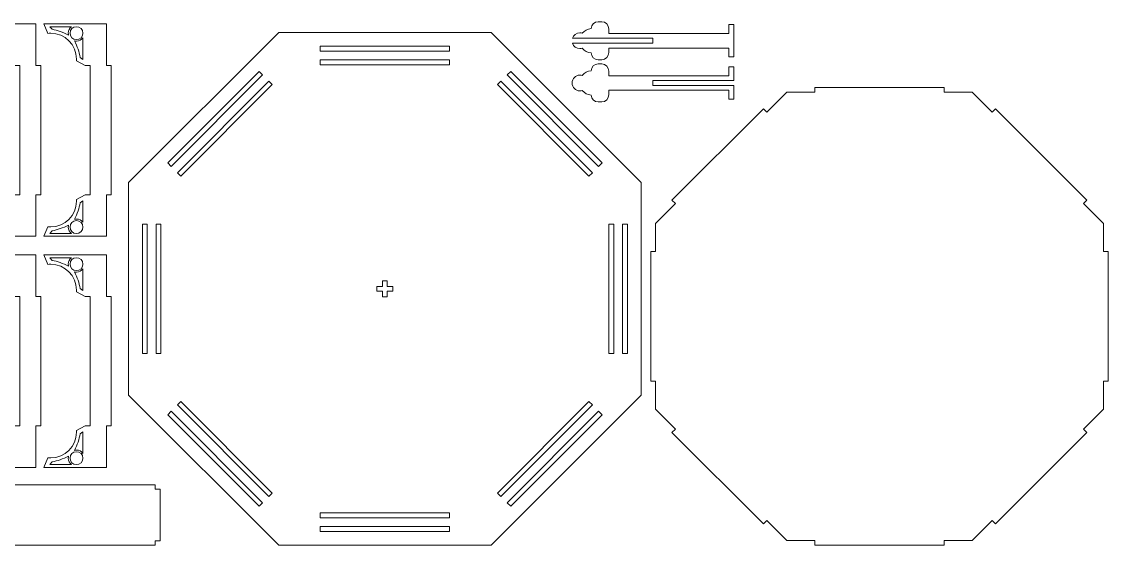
# Model space of a CAD drawing. Header units: millimetres. Extents: x 163 to 1207, y -313 to 489.
# Drawn here: x 536 to 1207, y -313 to 10 of the extents above; entities that cross this region are included whole.
import ezdxf

# ---------------------------------------------------------------- set-up
doc = ezdxf.new("R2010")
doc.units = ezdxf.units.MM
doc.header["$MEASUREMENT"] = 0
doc.layers.add('layer 1', color=7, linetype='Continuous')

msp = doc.modelspace()

# ---------------------------------------------------------------- linework, layer by layer
at = {"layer": 'layer 1', "lineweight": 15}
for points, knots in [([(544.8467, -122.6203), (544.8467, -122.6203), (544.8467, -96.9957), (544.8467, -96.9957), (544.8467, -96.9957), (544.8467, -96.9957), (547.8399, -96.9957), (547.8399, -96.9957), (547.8399, -96.9957), (547.8399, -96.9957), (547.8399, -17.1959), (547.8399, -17.1959), (547.8399, -17.1959), (547.8399, -17.1959), (544.8467, -17.1959), (544.8467, -17.1959), (544.8467, -17.1959), (544.8467, -17.1959), (544.8467, 8.4264), (544.8467, 8.4264), (544.8467, 8.4264), (544.8467, 8.4264), (506.1639, 8.4264), (506.1639, 8.4264), (506.1639, 8.4264), (506.1639, 8.4264), (508.5775, 2.5526), (508.5775, 2.5526), (508.5775, 2.5526), (508.5775, 2.5526), (508.5793, 2.5507), (508.5793, 2.5507), (508.5793, 2.5507), (509.1861, 2.6202), (509.802, 2.6585), (510.4251, 2.6585), (510.4251, 2.6585), (519.2207, 2.6585), (526.3538, -4.4747), (526.3538, -13.2703), (526.3538, -13.2703), (526.3538, -13.6163), (526.3412, -13.9595), (526.321, -14.2982), (526.321, -14.2982), (526.321, -14.2982), (531.8026, -17.1959), (531.8026, -17.1959), (531.8026, -17.1959), (531.8026, -17.1959), (534.8725, -17.1959), (534.8725, -17.1959), (534.8725, -17.1959), (534.8725, -17.1959), (534.8725, -96.9957), (534.8725, -96.9957), (534.8725, -96.9957), (534.8725, -96.9957), (531.8026, -96.9957), (531.8026, -96.9957), (531.8026, -96.9957), (531.8026, -96.9957), (526.3213, -99.8935), (526.3213, -99.8935), (526.3213, -99.8935), (526.3213, -99.8935), (526.3213, -99.8953), (526.3213, -99.8953), (526.3213, -99.8953), (526.3413, -100.2345), (526.3538, -100.577), (526.3538, -100.9233), (526.3538, -100.9233), (526.3538, -109.7174), (519.2207, -116.8506), (510.4251, -116.8506), (510.4251, -116.8506), (509.8021, -116.8506), (509.1859, -116.814), (508.5793, -116.744), (508.5793, -116.744), (508.5793, -116.744), (508.5775, -116.744), (508.5775, -116.744), (508.5775, -116.744), (508.5775, -116.744), (506.1639, -122.6183), (506.1639, -122.6183), (506.1639, -122.6183), (506.1639, -122.6183), (537.8657, -122.6183), (537.8657, -122.6183), (537.8657, -122.6183), (537.8657, -122.6183), (544.8467, -122.6203), (544.8467, -122.6203)], [0, 0, 0, 0, 0.04, 0.04, 0.04, 0.04, 0.08, 0.08, 0.08, 0.08, 0.12, 0.12, 0.12, 0.12, 0.16, 0.16, 0.16, 0.16, 0.2, 0.2, 0.2, 0.2, 0.24, 0.24, 0.24, 0.24, 0.28, 0.28, 0.28, 0.28, 0.32, 0.32, 0.32, 0.32, 0.36, 0.36, 0.36, 0.36, 0.4, 0.4, 0.4, 0.4, 0.44, 0.44, 0.44, 0.44, 0.48, 0.48, 0.48, 0.48, 0.52, 0.52, 0.52, 0.52, 0.56, 0.56, 0.56, 0.56, 0.6, 0.6, 0.6, 0.6, 0.64, 0.64, 0.64, 0.64, 0.68, 0.68, 0.68, 0.68, 0.72, 0.72, 0.72, 0.72, 0.76, 0.76, 0.76, 0.76, 0.8, 0.8, 0.8, 0.8, 0.84, 0.84, 0.84, 0.84, 0.88, 0.88, 0.88, 0.88, 0.92, 0.92, 0.92, 0.92, 1, 1, 1, 1]), ([(588.3319, -122.6203), (588.3319, -122.6203), (588.3319, -96.9957), (588.3319, -96.9957), (588.3319, -96.9957), (588.3319, -96.9957), (591.3228, -96.9957), (591.3228, -96.9957), (591.3228, -96.9957), (591.3228, -96.9957), (591.3228, -17.1959), (591.3228, -17.1959), (591.3228, -17.1959), (591.3228, -17.1959), (588.3319, -17.1959), (588.3319, -17.1959), (588.3319, -17.1959), (588.3319, -17.1959), (588.3319, 8.4264), (588.3319, 8.4264), (588.3319, 8.4264), (588.3319, 8.4264), (549.6472, 8.4264), (549.6472, 8.4264), (549.6472, 8.4264), (549.6472, 8.4264), (552.0626, 2.5526), (552.0626, 2.5526), (552.0626, 2.5526), (552.0626, 2.5526), (552.0626, 2.5507), (552.0626, 2.5507), (552.0626, 2.5507), (552.6691, 2.6202), (553.2846, 2.6585), (553.9096, 2.6585), (553.9096, 2.6585), (562.704, 2.6585), (569.8369, -4.4747), (569.8369, -13.2703), (569.8369, -13.2703), (569.8369, -13.6163), (569.8256, -13.9595), (569.8036, -14.2982), (569.8036, -14.2982), (569.8036, -14.2982), (575.2859, -17.1959), (575.2859, -17.1959), (575.2859, -17.1959), (575.2859, -17.1959), (578.3558, -17.1959), (578.3558, -17.1959), (578.3558, -17.1959), (578.3558, -17.1959), (578.3558, -96.9957), (578.3558, -96.9957), (578.3558, -96.9957), (578.3558, -96.9957), (575.2859, -96.9957), (575.2859, -96.9957), (575.2859, -96.9957), (575.2859, -96.9957), (569.8036, -99.8935), (569.8036, -99.8935), (569.8036, -99.8935), (569.8036, -99.8935), (569.8036, -99.8953), (569.8036, -99.8953), (569.8036, -99.8953), (569.8258, -100.2345), (569.8369, -100.577), (569.8369, -100.9233), (569.8369, -100.9233), (569.8369, -109.7174), (562.7037, -116.8506), (553.9096, -116.8506), (553.9096, -116.8506), (553.2848, -116.8506), (552.6691, -116.814), (552.0624, -116.744), (552.0624, -116.744), (552.0624, -116.744), (549.6472, -122.6183), (549.6472, -122.6183), (549.6472, -122.6183), (549.6472, -122.6183), (581.3487, -122.6183), (581.3487, -122.6183), (581.3487, -122.6183), (581.3487, -122.6183), (588.3319, -122.6203), (588.3319, -122.6203)], [0, 0, 0, 0, 0.04166667, 0.04166667, 0.04166667, 0.04166667, 0.08333333, 0.08333333, 0.08333333, 0.08333333, 0.125, 0.125, 0.125, 0.125, 0.16666667, 0.16666667, 0.16666667, 0.16666667, 0.20833333, 0.20833333, 0.20833333, 0.20833333, 0.25, 0.25, 0.25, 0.25, 0.29166667, 0.29166667, 0.29166667, 0.29166667, 0.33333333, 0.33333333, 0.33333333, 0.33333333, 0.375, 0.375, 0.375, 0.375, 0.41666667, 0.41666667, 0.41666667, 0.41666667, 0.45833333, 0.45833333, 0.45833333, 0.45833333, 0.5, 0.5, 0.5, 0.5, 0.54166667, 0.54166667, 0.54166667, 0.54166667, 0.58333333, 0.58333333, 0.58333333, 0.58333333, 0.625, 0.625, 0.625, 0.625, 0.66666667, 0.66666667, 0.66666667, 0.66666667, 0.70833333, 0.70833333, 0.70833333, 0.70833333, 0.75, 0.75, 0.75, 0.75, 0.79166667, 0.79166667, 0.79166667, 0.79166667, 0.83333333, 0.83333333, 0.83333333, 0.83333333, 0.875, 0.875, 0.875, 0.875, 0.91666667, 0.91666667, 0.91666667, 0.91666667, 1, 1, 1, 1]), ([(566.791, 6.7091), (566.791, 6.7091), (553.4537, 6.7091), (553.4537, 6.7091), (553.4537, 6.7091), (553.4537, 6.7091), (554.7678, 5.0688), (554.7678, 5.0688), (554.7678, 5.0688), (558.0927, 4.4294), (561.4847, 3.2378), (564.9431, 1.4967), (564.9431, 1.4967), (564.8406, 1.8904), (564.7874, 2.3047), (564.7874, 2.7316), (564.7874, 2.7316), (564.7874, 4.3613), (565.5757, 5.8073), (566.791, 6.7091)], [0, 0, 0, 0, 0.16666667, 0.16666667, 0.16666667, 0.16666667, 0.33333333, 0.33333333, 0.33333333, 0.33333333, 0.5, 0.5, 0.5, 0.5, 0.66666667, 0.66666667, 0.66666667, 0.66666667, 1, 1, 1, 1]), ([(569.8277, 6.7091), (567.6324, 6.7091), (565.8506, 4.9275), (565.8506, 2.7316), (565.8506, 2.7316), (565.8506, 0.5362), (567.6321, -1.2433), (569.8276, -1.2433), (569.8276, -1.2433), (572.0235, -1.2433), (573.8029, 0.5362), (573.8029, 2.7316), (573.8029, 2.7316), (573.8029, 4.9276), (572.0234, 6.709), (569.8277, 6.7091)], [0, 0, 0, 0, 0.2, 0.2, 0.2, 0.2, 0.4, 0.4, 0.4, 0.4, 0.6, 0.6, 0.6, 0.6, 1, 1, 1, 1]), ([(975.5215, -6.4688), (975.5215, -6.4688), (975.5215, 7.9958), (975.5215, 7.9958), (975.5215, 7.9958), (975.5215, 7.9958), (972.604, 7.9958), (972.604, 7.9958), (972.604, 7.9958), (972.604, 7.9958), (972.604, 2.5083), (972.604, 2.5083), (972.604, 2.5083), (972.604, 2.5083), (898.4473, 2.5083), (898.4473, 2.5083), (898.4473, 2.5083), (898.4473, 2.5083), (898.4473, 5.2302), (898.4473, 5.2302), (898.4473, 5.2302), (898.4473, 7.7151), (896.464, 9.7494), (894.0391, 9.7494), (894.0391, 9.7494), (894.0391, 9.7494), (891.8365, 9.7495), (891.8365, 9.7495), (891.8365, 9.7495), (889.4961, 9.7495), (887.5675, 7.8543), (887.4357, 5.4882), (887.4357, 5.4882), (885.257, 5.3747), (883.3284, 4.2786), (882.0658, 2.6238), (882.0658, 2.6238), (881.5821, 2.796), (881.0613, 2.8892), (880.5207, 2.8892), (880.5207, 2.8892), (878.4076, 2.8894), (876.6165, 1.4728), (876.001, -0.4829), (876.001, -0.4829), (876.001, -0.4829), (925.6475, -0.4827), (925.6475, -0.4827), (925.6475, -0.4827), (925.6475, -0.4827), (925.6475, -3.4756), (925.6475, -3.4756), (925.6475, -3.4756), (925.6475, -3.4756), (876.0013, -3.4756), (876.0013, -3.4756), (876.0013, -3.4756), (876.6167, -5.4313), (878.4075, -6.8484), (880.5207, -6.8484), (880.5207, -6.8484), (881.0617, -6.8482), (881.5821, -6.7545), (882.0658, -6.5842), (882.0658, -6.5842), (883.3288, -8.2376), (885.2567, -9.3332), (887.4357, -9.4473), (887.4357, -9.4473), (887.5679, -11.8131), (889.4959, -13.7085), (891.8363, -13.7085), (891.8363, -13.7085), (891.8363, -13.7085), (894.0393, -13.7084), (894.0393, -13.7084), (894.0393, -13.7084), (896.4641, -13.7084), (898.4472, -11.6759), (898.4472, -9.1888), (898.4472, -9.1888), (898.4472, -9.1888), (898.4473, -6.4688), (898.4473, -6.4688), (898.4473, -6.4688), (898.4473, -6.4688), (972.604, -6.4688), (972.604, -6.4688), (972.604, -6.4688), (972.604, -6.4688), (972.604, -11.9541), (972.604, -11.9541), (972.604, -11.9541), (972.604, -11.9541), (975.5215, -11.9541), (975.5215, -11.9541), (975.5215, -11.9541), (975.5215, -11.9541), (975.5215, -6.4688), (975.5215, -6.4688)], [0, 0, 0, 0, 0.03846154, 0.03846154, 0.03846154, 0.03846154, 0.07692308, 0.07692308, 0.07692308, 0.07692308, 0.11538462, 0.11538462, 0.11538462, 0.11538462, 0.15384615, 0.15384615, 0.15384615, 0.15384615, 0.19230769, 0.19230769, 0.19230769, 0.19230769, 0.23076923, 0.23076923, 0.23076923, 0.23076923, 0.26923077, 0.26923077, 0.26923077, 0.26923077, 0.30769231, 0.30769231, 0.30769231, 0.30769231, 0.34615385, 0.34615385, 0.34615385, 0.34615385, 0.38461538, 0.38461538, 0.38461538, 0.38461538, 0.42307692, 0.42307692, 0.42307692, 0.42307692, 0.46153846, 0.46153846, 0.46153846, 0.46153846, 0.5, 0.5, 0.5, 0.5, 0.53846154, 0.53846154, 0.53846154, 0.53846154, 0.57692308, 0.57692308, 0.57692308, 0.57692308, 0.61538462, 0.61538462, 0.61538462, 0.61538462, 0.65384615, 0.65384615, 0.65384615, 0.65384615, 0.69230769, 0.69230769, 0.69230769, 0.69230769, 0.73076923, 0.73076923, 0.73076923, 0.73076923, 0.76923077, 0.76923077, 0.76923077, 0.76923077, 0.80769231, 0.80769231, 0.80769231, 0.80769231, 0.84615385, 0.84615385, 0.84615385, 0.84615385, 0.88461538, 0.88461538, 0.88461538, 0.88461538, 0.92307692, 0.92307692, 0.92307692, 0.92307692, 1, 1, 1, 1]), ([(825.7241, 3.1625), (825.7241, 3.1625), (918.3865, -89.4998), (918.3865, -89.4998), (918.3865, -89.4998), (918.3865, -89.4998), (918.3865, -220.5463), (918.3865, -220.5463), (918.3865, -220.5463), (918.3865, -220.5463), (825.7241, -313.2085), (825.7241, -313.2085), (825.7241, -313.2085), (825.7241, -313.2085), (694.6794, -313.2085), (694.6794, -313.2085), (694.6794, -313.2085), (694.6794, -313.2085), (602.0153, -220.5463), (602.0153, -220.5463), (602.0153, -220.5463), (602.0153, -220.5463), (602.0153, -89.4998), (602.0153, -89.4998), (602.0153, -89.4998), (602.0153, -89.4998), (694.6794, 3.1625), (694.6794, 3.1625), (694.6794, 3.1625), (694.6794, 3.1625), (825.7241, 3.1625), (825.7241, 3.1625)], [0, 0, 0, 0, 0.11111111, 0.11111111, 0.11111111, 0.11111111, 0.22222222, 0.22222222, 0.22222222, 0.22222222, 0.33333333, 0.33333333, 0.33333333, 0.33333333, 0.44444444, 0.44444444, 0.44444444, 0.44444444, 0.55555556, 0.55555556, 0.55555556, 0.55555556, 0.66666667, 0.66666667, 0.66666667, 0.66666667, 0.77777778, 0.77777778, 0.77777778, 0.77777778, 1, 1, 1, 1]), ([(573.8032, -0.2133), (573.8032, -0.2133), (573.8032, -13.477), (573.8032, -13.477), (573.8032, -13.477), (573.8032, -13.477), (572.1629, -12.2365), (572.1629, -12.2365), (572.1629, -12.2365), (571.5229, -8.9119), (570.3332, -5.5197), (568.5903, -2.0608), (568.5903, -2.0608), (568.9863, -2.1634), (569.4005, -2.2165), (569.8276, -2.2165), (569.8276, -2.2165), (571.4572, -2.2165), (572.9012, -1.4287), (573.8032, -0.2133)], [0, 0, 0, 0, 0.16666667, 0.16666667, 0.16666667, 0.16666667, 0.33333333, 0.33333333, 0.33333333, 0.33333333, 0.5, 0.5, 0.5, 0.5, 0.66666667, 0.66666667, 0.66666667, 0.66666667, 1, 1, 1, 1]), ([(720.3016, -8.3088), (720.3016, -8.3088), (800.1015, -8.3088), (800.1015, -8.3088), (800.1015, -8.3088), (800.1015, -8.3088), (800.1015, -5.3159), (800.1015, -5.3159), (800.1015, -5.3159), (800.1015, -5.3159), (720.3016, -5.3159), (720.3016, -5.3159), (720.3016, -5.3159), (720.3016, -5.3159), (720.3016, -8.3088), (720.3016, -8.3088)], [0, 0, 0, 0, 0.2, 0.2, 0.2, 0.2, 0.4, 0.4, 0.4, 0.4, 0.6, 0.6, 0.6, 0.6, 1, 1, 1, 1]), ([(720.3016, -16.7873), (720.3016, -16.7873), (800.1015, -16.7873), (800.1015, -16.7873), (800.1015, -16.7873), (800.1015, -16.7873), (800.1015, -13.7942), (800.1015, -13.7942), (800.1015, -13.7942), (800.1015, -13.7942), (720.3016, -13.7942), (720.3016, -13.7942), (720.3016, -13.7942), (720.3016, -13.7942), (720.3016, -16.7873), (720.3016, -16.7873)], [0, 0, 0, 0, 0.2, 0.2, 0.2, 0.2, 0.4, 0.4, 0.4, 0.4, 0.6, 0.6, 0.6, 0.6, 1, 1, 1, 1]), ([(975.5215, -32.4962), (975.5215, -32.4962), (975.5215, -29.5033), (975.5215, -29.5033), (975.5215, -29.5033), (975.5215, -29.5033), (925.6475, -29.5033), (925.6475, -29.5033), (925.6475, -29.5033), (925.6475, -29.5033), (925.6475, -26.5123), (925.6475, -26.5123), (925.6475, -26.5123), (925.6475, -26.5123), (975.5215, -26.5123), (975.5215, -26.5123), (975.5215, -26.5123), (975.5215, -26.5123), (975.5215, -18.0333), (975.5215, -18.0333), (975.5215, -18.0333), (975.5215, -18.0333), (972.604, -18.0333), (972.604, -18.0333), (972.604, -18.0333), (972.604, -18.0333), (972.604, -23.5191), (972.604, -23.5191), (972.604, -23.5191), (972.604, -23.5191), (898.4473, -23.5191), (898.4473, -23.5191), (898.4473, -23.5191), (898.4473, -23.5191), (898.4473, -20.7991), (898.4473, -20.7991), (898.4473, -20.7991), (898.4473, -18.312), (896.464, -16.2797), (894.0391, -16.2797), (894.0391, -16.2797), (894.0391, -16.2797), (891.8365, -16.2795), (891.8365, -16.2795), (891.8365, -16.2795), (889.4961, -16.2795), (887.5675, -18.1729), (887.4357, -20.5409), (887.4357, -20.5409), (885.257, -20.6543), (883.3284, -21.7505), (882.0658, -23.4039), (882.0658, -23.4039), (881.5821, -23.233), (881.0613, -23.1398), (880.5207, -23.1398), (880.5207, -23.1398), (877.8983, -23.1397), (875.772, -25.3191), (875.772, -28.0076), (875.772, -28.0076), (875.772, -30.6965), (877.8979, -32.8755), (880.5207, -32.8755), (880.5207, -32.8755), (881.0617, -32.8754), (881.5821, -32.7822), (882.0658, -32.6118), (882.0658, -32.6118), (883.3288, -34.2666), (885.2567, -35.3609), (887.4357, -35.4744), (887.4357, -35.4744), (887.5679, -37.8423), (889.4959, -39.7375), (891.8363, -39.7375), (891.8363, -39.7375), (891.8363, -39.7375), (894.0393, -39.7374), (894.0393, -39.7374), (894.0393, -39.7374), (896.4641, -39.7374), (898.4472, -37.703), (898.4472, -35.2178), (898.4472, -35.2178), (898.4472, -35.2178), (898.4473, -32.4962), (898.4473, -32.4962), (898.4473, -32.4962), (898.4473, -32.4962), (972.604, -32.4962), (972.604, -32.4962), (972.604, -32.4962), (972.604, -32.4962), (972.604, -37.9837), (972.604, -37.9837), (972.604, -37.9837), (972.604, -37.9837), (975.5215, -37.9837), (975.5215, -37.9837), (975.5215, -37.9837), (975.5215, -37.9837), (975.5215, -32.4962), (975.5215, -32.4962)], [0, 0, 0, 0, 0.03703704, 0.03703704, 0.03703704, 0.03703704, 0.07407407, 0.07407407, 0.07407407, 0.07407407, 0.11111111, 0.11111111, 0.11111111, 0.11111111, 0.14814815, 0.14814815, 0.14814815, 0.14814815, 0.18518519, 0.18518519, 0.18518519, 0.18518519, 0.22222222, 0.22222222, 0.22222222, 0.22222222, 0.25925926, 0.25925926, 0.25925926, 0.25925926, 0.2962963, 0.2962963, 0.2962963, 0.2962963, 0.33333333, 0.33333333, 0.33333333, 0.33333333, 0.37037037, 0.37037037, 0.37037037, 0.37037037, 0.40740741, 0.40740741, 0.40740741, 0.40740741, 0.44444444, 0.44444444, 0.44444444, 0.44444444, 0.48148148, 0.48148148, 0.48148148, 0.48148148, 0.51851852, 0.51851852, 0.51851852, 0.51851852, 0.55555556, 0.55555556, 0.55555556, 0.55555556, 0.59259259, 0.59259259, 0.59259259, 0.59259259, 0.62962963, 0.62962963, 0.62962963, 0.62962963, 0.66666667, 0.66666667, 0.66666667, 0.66666667, 0.7037037, 0.7037037, 0.7037037, 0.7037037, 0.74074074, 0.74074074, 0.74074074, 0.74074074, 0.77777778, 0.77777778, 0.77777778, 0.77777778, 0.81481481, 0.81481481, 0.81481481, 0.81481481, 0.85185185, 0.85185185, 0.85185185, 0.85185185, 0.88888889, 0.88888889, 0.88888889, 0.88888889, 0.92592593, 0.92592593, 0.92592593, 0.92592593, 1, 1, 1, 1]), ([(628.2443, -79.4946), (628.2443, -79.4946), (684.6723, -23.0665), (684.6723, -23.0665), (684.6723, -23.0665), (684.6723, -23.0665), (682.5554, -20.9512), (682.5554, -20.9512), (682.5554, -20.9512), (682.5554, -20.9512), (626.1292, -77.3778), (626.1292, -77.3778), (626.1292, -77.3778), (626.1292, -77.3778), (628.2443, -79.4946), (628.2443, -79.4946)], [0, 0, 0, 0, 0.2, 0.2, 0.2, 0.2, 0.4, 0.4, 0.4, 0.4, 0.6, 0.6, 0.6, 0.6, 1, 1, 1, 1]), ([(835.731, -23.0665), (835.731, -23.0665), (892.1575, -79.4946), (892.1575, -79.4946), (892.1575, -79.4946), (892.1575, -79.4946), (894.2741, -77.3778), (894.2741, -77.3778), (894.2741, -77.3778), (894.2741, -77.3778), (837.8465, -20.9512), (837.8465, -20.9512), (837.8465, -20.9512), (837.8465, -20.9512), (835.731, -23.0665), (835.731, -23.0665)], [0, 0, 0, 0, 0.2, 0.2, 0.2, 0.2, 0.4, 0.4, 0.4, 0.4, 0.6, 0.6, 0.6, 0.6, 1, 1, 1, 1]), ([(634.2411, -85.4897), (634.2411, -85.4897), (690.6673, -29.0612), (690.6673, -29.0612), (690.6673, -29.0612), (690.6673, -29.0612), (688.5503, -26.9463), (688.5503, -26.9463), (688.5503, -26.9463), (688.5503, -26.9463), (632.1244, -83.3726), (632.1244, -83.3726), (632.1244, -83.3726), (632.1244, -83.3726), (634.2411, -85.4897), (634.2411, -85.4897)], [0, 0, 0, 0, 0.2, 0.2, 0.2, 0.2, 0.4, 0.4, 0.4, 0.4, 0.6, 0.6, 0.6, 0.6, 1, 1, 1, 1]), ([(829.7341, -29.0612), (829.7341, -29.0612), (886.1622, -85.4897), (886.1622, -85.4897), (886.1622, -85.4897), (886.1622, -85.4897), (888.2773, -83.3726), (888.2773, -83.3726), (888.2773, -83.3726), (888.2773, -83.3726), (831.8507, -26.9463), (831.8507, -26.9463), (831.8507, -26.9463), (831.8507, -26.9463), (829.7341, -29.0612), (829.7341, -29.0612)], [0, 0, 0, 0, 0.2, 0.2, 0.2, 0.2, 0.4, 0.4, 0.4, 0.4, 0.6, 0.6, 0.6, 0.6, 1, 1, 1, 1]), ([(1105.3932, -310.2156), (1105.3932, -310.2156), (1105.3932, -313.2085), (1105.3932, -313.2085), (1105.3932, -313.2085), (1105.3932, -313.2085), (1025.5937, -313.2085), (1025.5937, -313.2085), (1025.5937, -313.2085), (1025.5937, -313.2085), (1025.5937, -310.2156), (1025.5937, -310.2156), (1025.5937, -310.2156), (1025.5937, -310.2156), (1008.2335, -310.2156), (1008.2335, -310.2156), (1008.2335, -310.2156), (1008.2335, -310.2156), (995.9591, -297.9415), (995.9591, -297.9415), (995.9591, -297.9415), (995.9591, -297.9415), (993.8424, -300.0566), (993.8424, -300.0566), (993.8424, -300.0566), (993.8424, -300.0566), (937.4164, -243.6304), (937.4164, -243.6304), (937.4164, -243.6304), (937.4164, -243.6304), (939.5309, -241.5133), (939.5309, -241.5133), (939.5309, -241.5133), (939.5309, -241.5133), (927.257, -229.2392), (927.257, -229.2392), (927.257, -229.2392), (927.257, -229.2392), (927.257, -211.8808), (927.257, -211.8808), (927.257, -211.8808), (927.257, -211.8808), (924.2641, -211.8808), (924.2641, -211.8808), (924.2641, -211.8808), (924.2641, -211.8808), (924.2641, -132.0811), (924.2641, -132.0811), (924.2641, -132.0811), (924.2641, -132.0811), (927.257, -132.0811), (927.257, -132.0811), (927.257, -132.0811), (927.257, -132.0811), (927.257, -114.7209), (927.257, -114.7209), (927.257, -114.7209), (927.257, -114.7209), (939.5309, -102.4468), (939.5309, -102.4468), (939.5309, -102.4468), (939.5309, -102.4468), (937.4164, -100.3297), (937.4164, -100.3297), (937.4164, -100.3297), (937.4164, -100.3297), (993.8424, -43.9035), (993.8424, -43.9035), (993.8424, -43.9035), (993.8424, -43.9035), (995.9591, -46.0186), (995.9591, -46.0186), (995.9591, -46.0186), (995.9591, -46.0186), (1008.2335, -33.7443), (1008.2335, -33.7443), (1008.2335, -33.7443), (1008.2335, -33.7443), (1025.5937, -33.7443), (1025.5937, -33.7443), (1025.5937, -33.7443), (1025.5937, -33.7443), (1025.5937, -30.7533), (1025.5937, -30.7533), (1025.5937, -30.7533), (1025.5937, -30.7533), (1105.3932, -30.7533), (1105.3932, -30.7533), (1105.3932, -30.7533), (1105.3932, -30.7533), (1105.3932, -33.7443), (1105.3932, -33.7443), (1105.3932, -33.7443), (1105.3932, -33.7443), (1122.7513, -33.7443), (1122.7513, -33.7443), (1122.7513, -33.7443), (1122.7513, -33.7443), (1135.0259, -46.0186), (1135.0259, -46.0186), (1135.0259, -46.0186), (1135.0259, -46.0186), (1137.1425, -43.9035), (1137.1425, -43.9035), (1137.1425, -43.9035), (1137.1425, -43.9035), (1193.5691, -100.3297), (1193.5691, -100.3297), (1193.5691, -100.3297), (1193.5691, -100.3297), (1191.454, -102.4468), (1191.454, -102.4468), (1191.454, -102.4468), (1191.454, -102.4468), (1203.7279, -114.7209), (1203.7279, -114.7209), (1203.7279, -114.7209), (1203.7279, -114.7209), (1203.7279, -132.0811), (1203.7279, -132.0811), (1203.7279, -132.0811), (1203.7279, -132.0811), (1206.7208, -132.0811), (1206.7208, -132.0811), (1206.7208, -132.0811), (1206.7208, -132.0811), (1206.7208, -211.8808), (1206.7208, -211.8808), (1206.7208, -211.8808), (1206.7208, -211.8808), (1203.7279, -211.8808), (1203.7279, -211.8808), (1203.7279, -211.8808), (1203.7279, -211.8808), (1203.7279, -229.2392), (1203.7279, -229.2392), (1203.7279, -229.2392), (1203.7279, -229.2392), (1191.454, -241.5133), (1191.454, -241.5133), (1191.454, -241.5133), (1191.454, -241.5133), (1193.5691, -243.6304), (1193.5691, -243.6304), (1193.5691, -243.6304), (1193.5691, -243.6304), (1137.1425, -300.0579), (1137.1425, -300.0579), (1137.1425, -300.0579), (1137.1425, -300.0579), (1135.0259, -297.9415), (1135.0259, -297.9415), (1135.0259, -297.9415), (1135.0259, -297.9415), (1122.7513, -310.2156), (1122.7513, -310.2156), (1122.7513, -310.2156), (1122.7513, -310.2156), (1105.3932, -310.2156), (1105.3932, -310.2156)], [0, 0, 0, 0, 0.02439024, 0.02439024, 0.02439024, 0.02439024, 0.04878049, 0.04878049, 0.04878049, 0.04878049, 0.07317073, 0.07317073, 0.07317073, 0.07317073, 0.09756098, 0.09756098, 0.09756098, 0.09756098, 0.12195122, 0.12195122, 0.12195122, 0.12195122, 0.14634146, 0.14634146, 0.14634146, 0.14634146, 0.17073171, 0.17073171, 0.17073171, 0.17073171, 0.19512195, 0.19512195, 0.19512195, 0.19512195, 0.2195122, 0.2195122, 0.2195122, 0.2195122, 0.24390244, 0.24390244, 0.24390244, 0.24390244, 0.26829268, 0.26829268, 0.26829268, 0.26829268, 0.29268293, 0.29268293, 0.29268293, 0.29268293, 0.31707317, 0.31707317, 0.31707317, 0.31707317, 0.34146341, 0.34146341, 0.34146341, 0.34146341, 0.36585366, 0.36585366, 0.36585366, 0.36585366, 0.3902439, 0.3902439, 0.3902439, 0.3902439, 0.41463415, 0.41463415, 0.41463415, 0.41463415, 0.43902439, 0.43902439, 0.43902439, 0.43902439, 0.46341463, 0.46341463, 0.46341463, 0.46341463, 0.48780488, 0.48780488, 0.48780488, 0.48780488, 0.51219512, 0.51219512, 0.51219512, 0.51219512, 0.53658537, 0.53658537, 0.53658537, 0.53658537, 0.56097561, 0.56097561, 0.56097561, 0.56097561, 0.58536585, 0.58536585, 0.58536585, 0.58536585, 0.6097561, 0.6097561, 0.6097561, 0.6097561, 0.63414634, 0.63414634, 0.63414634, 0.63414634, 0.65853659, 0.65853659, 0.65853659, 0.65853659, 0.68292683, 0.68292683, 0.68292683, 0.68292683, 0.70731707, 0.70731707, 0.70731707, 0.70731707, 0.73170732, 0.73170732, 0.73170732, 0.73170732, 0.75609756, 0.75609756, 0.75609756, 0.75609756, 0.7804878, 0.7804878, 0.7804878, 0.7804878, 0.80487805, 0.80487805, 0.80487805, 0.80487805, 0.82926829, 0.82926829, 0.82926829, 0.82926829, 0.85365854, 0.85365854, 0.85365854, 0.85365854, 0.87804878, 0.87804878, 0.87804878, 0.87804878, 0.90243902, 0.90243902, 0.90243902, 0.90243902, 0.92682927, 0.92682927, 0.92682927, 0.92682927, 0.95121951, 0.95121951, 0.95121951, 0.95121951, 1, 1, 1, 1]), ([(573.8032, -113.9804), (573.8032, -113.9804), (573.8032, -100.7163), (573.8032, -100.7163), (573.8032, -100.7163), (573.8032, -100.7163), (572.1629, -101.9574), (572.1629, -101.9574), (572.1629, -101.9574), (571.5229, -105.2821), (570.3332, -108.6744), (568.5903, -112.1328), (568.5903, -112.1328), (568.9863, -112.03), (569.4005, -111.9771), (569.8276, -111.9771), (569.8276, -111.9771), (571.4572, -111.9769), (572.9012, -112.7654), (573.8032, -113.9804)], [0, 0, 0, 0, 0.16666667, 0.16666667, 0.16666667, 0.16666667, 0.33333333, 0.33333333, 0.33333333, 0.33333333, 0.5, 0.5, 0.5, 0.5, 0.66666667, 0.66666667, 0.66666667, 0.66666667, 1, 1, 1, 1]), ([(569.8277, -120.9026), (567.6324, -120.9026), (565.8506, -119.1214), (565.8506, -116.9257), (565.8506, -116.9257), (565.8506, -114.7298), (567.6321, -112.9484), (569.8276, -112.9484), (569.8276, -112.9484), (572.0235, -112.9482), (573.8029, -114.7299), (573.8029, -116.9257), (573.8029, -116.9257), (573.8029, -119.1214), (572.0234, -120.9026), (569.8277, -120.9026)], [0, 0, 0, 0, 0.2, 0.2, 0.2, 0.2, 0.4, 0.4, 0.4, 0.4, 0.6, 0.6, 0.6, 0.6, 1, 1, 1, 1]), ([(566.791, -120.9026), (566.791, -120.9026), (553.4519, -120.9026), (553.4519, -120.9026), (553.4519, -120.9026), (553.4519, -120.9026), (554.7678, -119.2623), (554.7678, -119.2623), (554.7678, -119.2623), (558.0927, -118.6227), (561.4847, -117.4314), (564.9431, -115.6903), (564.9431, -115.6903), (564.8406, -116.0842), (564.7874, -116.4987), (564.7874, -116.9257), (564.7874, -116.9257), (564.7874, -118.5551), (565.5757, -120.0012), (566.791, -120.9026)], [0, 0, 0, 0, 0.16666667, 0.16666667, 0.16666667, 0.16666667, 0.33333333, 0.33333333, 0.33333333, 0.33333333, 0.5, 0.5, 0.5, 0.5, 0.66666667, 0.66666667, 0.66666667, 0.66666667, 1, 1, 1, 1]), ([(613.4867, -194.9236), (613.4867, -194.9236), (613.4867, -115.122), (613.4867, -115.122), (613.4867, -115.122), (613.4867, -115.122), (610.4935, -115.122), (610.4935, -115.122), (610.4935, -115.122), (610.4935, -115.122), (610.4935, -194.9236), (610.4935, -194.9236), (610.4935, -194.9236), (610.4935, -194.9236), (613.4867, -194.9236), (613.4867, -194.9236)], [0, 0, 0, 0, 0.2, 0.2, 0.2, 0.2, 0.4, 0.4, 0.4, 0.4, 0.6, 0.6, 0.6, 0.6, 1, 1, 1, 1]), ([(621.9649, -194.9236), (621.9649, -194.9236), (621.9649, -115.122), (621.9649, -115.122), (621.9649, -115.122), (621.9649, -115.122), (618.9739, -115.122), (618.9739, -115.122), (618.9739, -115.122), (618.9739, -115.122), (618.9739, -194.9236), (618.9739, -194.9236), (618.9739, -194.9236), (618.9739, -194.9236), (621.9649, -194.9236), (621.9649, -194.9236)], [0, 0, 0, 0, 0.2, 0.2, 0.2, 0.2, 0.4, 0.4, 0.4, 0.4, 0.6, 0.6, 0.6, 0.6, 1, 1, 1, 1]), ([(901.429, -194.9236), (901.429, -194.9236), (901.429, -115.122), (901.429, -115.122), (901.429, -115.122), (901.429, -115.122), (898.4361, -115.122), (898.4361, -115.122), (898.4361, -115.122), (898.4361, -115.122), (898.4361, -194.9236), (898.4361, -194.9236), (898.4361, -194.9236), (898.4361, -194.9236), (901.429, -194.9236), (901.429, -194.9236)], [0, 0, 0, 0, 0.2, 0.2, 0.2, 0.2, 0.4, 0.4, 0.4, 0.4, 0.6, 0.6, 0.6, 0.6, 1, 1, 1, 1]), ([(909.9078, -194.9236), (909.9078, -194.9236), (909.9078, -115.122), (909.9078, -115.122), (909.9078, -115.122), (909.9078, -115.122), (906.9149, -115.122), (906.9149, -115.122), (906.9149, -115.122), (906.9149, -115.122), (906.9149, -194.9236), (906.9149, -194.9236), (906.9149, -194.9236), (906.9149, -194.9236), (909.9078, -194.9236), (909.9078, -194.9236)], [0, 0, 0, 0, 0.2, 0.2, 0.2, 0.2, 0.4, 0.4, 0.4, 0.4, 0.6, 0.6, 0.6, 0.6, 1, 1, 1, 1]), ([(544.8467, -265.1434), (544.8467, -265.1434), (544.8467, -239.5211), (544.8467, -239.5211), (544.8467, -239.5211), (544.8467, -239.5211), (547.8399, -239.5211), (547.8399, -239.5211), (547.8399, -239.5211), (547.8399, -239.5211), (547.8399, -159.7194), (547.8399, -159.7194), (547.8399, -159.7194), (547.8399, -159.7194), (544.8467, -159.7194), (544.8467, -159.7194), (544.8467, -159.7194), (544.8467, -159.7194), (544.8467, -134.0972), (544.8467, -134.0972), (544.8467, -134.0972), (544.8467, -134.0972), (506.1639, -134.0972), (506.1639, -134.0972), (506.1639, -134.0972), (506.1639, -134.0972), (508.5775, -139.971), (508.5775, -139.971), (508.5775, -139.971), (508.5775, -139.971), (508.5793, -139.971), (508.5793, -139.971), (508.5793, -139.971), (509.1861, -139.9016), (509.802, -139.865), (510.4251, -139.865), (510.4251, -139.865), (519.2207, -139.8649), (526.3538, -146.9982), (526.3538, -155.7938), (526.3538, -155.7938), (526.3538, -156.1381), (526.3412, -156.4811), (526.321, -156.8199), (526.321, -156.8199), (526.321, -156.8199), (531.8026, -159.7176), (531.8026, -159.7176), (531.8026, -159.7176), (531.8026, -159.7176), (534.8725, -159.7176), (534.8725, -159.7176), (534.8725, -159.7176), (534.8725, -159.7176), (534.8725, -239.5173), (534.8725, -239.5173), (534.8725, -239.5173), (534.8725, -239.5173), (531.8026, -239.5173), (531.8026, -239.5173), (531.8026, -239.5173), (531.8026, -239.5173), (526.3213, -242.415), (526.3213, -242.415), (526.3213, -242.415), (526.3413, -242.7543), (526.3538, -243.0968), (526.3538, -243.4431), (526.3538, -243.4431), (526.3538, -252.2385), (519.2207, -259.3722), (510.4251, -259.3722), (510.4251, -259.3722), (509.8021, -259.3722), (509.1859, -259.3338), (508.5793, -259.2638), (508.5793, -259.2638), (508.5793, -259.2638), (508.5775, -259.2638), (508.5775, -259.2638), (508.5775, -259.2638), (508.5775, -259.2638), (506.1639, -265.1382), (506.1639, -265.1382), (506.1639, -265.1382), (506.1639, -265.1382), (537.8657, -265.1382), (537.8657, -265.1382), (537.8657, -265.1382), (537.8657, -265.1382), (544.8467, -265.1434), (544.8467, -265.1434)], [0, 0, 0, 0, 0.04166667, 0.04166667, 0.04166667, 0.04166667, 0.08333333, 0.08333333, 0.08333333, 0.08333333, 0.125, 0.125, 0.125, 0.125, 0.16666667, 0.16666667, 0.16666667, 0.16666667, 0.20833333, 0.20833333, 0.20833333, 0.20833333, 0.25, 0.25, 0.25, 0.25, 0.29166667, 0.29166667, 0.29166667, 0.29166667, 0.33333333, 0.33333333, 0.33333333, 0.33333333, 0.375, 0.375, 0.375, 0.375, 0.41666667, 0.41666667, 0.41666667, 0.41666667, 0.45833333, 0.45833333, 0.45833333, 0.45833333, 0.5, 0.5, 0.5, 0.5, 0.54166667, 0.54166667, 0.54166667, 0.54166667, 0.58333333, 0.58333333, 0.58333333, 0.58333333, 0.625, 0.625, 0.625, 0.625, 0.66666667, 0.66666667, 0.66666667, 0.66666667, 0.70833333, 0.70833333, 0.70833333, 0.70833333, 0.75, 0.75, 0.75, 0.75, 0.79166667, 0.79166667, 0.79166667, 0.79166667, 0.83333333, 0.83333333, 0.83333333, 0.83333333, 0.875, 0.875, 0.875, 0.875, 0.91666667, 0.91666667, 0.91666667, 0.91666667, 1, 1, 1, 1]), ([(588.3319, -265.1434), (588.3319, -265.1434), (588.3319, -239.5211), (588.3319, -239.5211), (588.3319, -239.5211), (588.3319, -239.5211), (591.3228, -239.5211), (591.3228, -239.5211), (591.3228, -239.5211), (591.3228, -239.5211), (591.3228, -159.7194), (591.3228, -159.7194), (591.3228, -159.7194), (591.3228, -159.7194), (588.3319, -159.7194), (588.3319, -159.7194), (588.3319, -159.7194), (588.3319, -159.7194), (588.3319, -134.0972), (588.3319, -134.0972), (588.3319, -134.0972), (588.3319, -134.0972), (549.6472, -134.0972), (549.6472, -134.0972), (549.6472, -134.0972), (549.6472, -134.0972), (552.0626, -139.971), (552.0626, -139.971), (552.0626, -139.971), (552.6691, -139.9016), (553.2846, -139.865), (553.9096, -139.865), (553.9096, -139.865), (562.704, -139.8649), (569.8369, -146.9982), (569.8369, -155.7938), (569.8369, -155.7938), (569.8369, -156.1381), (569.8256, -156.4811), (569.8036, -156.8199), (569.8036, -156.8199), (569.8036, -156.8199), (575.2859, -159.7176), (575.2859, -159.7176), (575.2859, -159.7176), (575.2859, -159.7176), (578.3558, -159.7176), (578.3558, -159.7176), (578.3558, -159.7176), (578.3558, -159.7176), (578.3558, -239.5173), (578.3558, -239.5173), (578.3558, -239.5173), (578.3558, -239.5173), (575.2859, -239.5173), (575.2859, -239.5173), (575.2859, -239.5173), (575.2859, -239.5173), (569.8036, -242.415), (569.8036, -242.415), (569.8036, -242.415), (569.8258, -242.7543), (569.8369, -243.0968), (569.8369, -243.4431), (569.8369, -243.4431), (569.8369, -252.2385), (562.7037, -259.3722), (553.9096, -259.3722), (553.9096, -259.3722), (553.2848, -259.3722), (552.6691, -259.3338), (552.0624, -259.2638), (552.0624, -259.2638), (552.0624, -259.2638), (549.6472, -265.1382), (549.6472, -265.1382), (549.6472, -265.1382), (549.6472, -265.1382), (581.3487, -265.1382), (581.3487, -265.1382), (581.3487, -265.1382), (581.3487, -265.1382), (588.3319, -265.1434), (588.3319, -265.1434)], [0, 0, 0, 0, 0.04545455, 0.04545455, 0.04545455, 0.04545455, 0.09090909, 0.09090909, 0.09090909, 0.09090909, 0.13636364, 0.13636364, 0.13636364, 0.13636364, 0.18181818, 0.18181818, 0.18181818, 0.18181818, 0.22727273, 0.22727273, 0.22727273, 0.22727273, 0.27272727, 0.27272727, 0.27272727, 0.27272727, 0.31818182, 0.31818182, 0.31818182, 0.31818182, 0.36363636, 0.36363636, 0.36363636, 0.36363636, 0.40909091, 0.40909091, 0.40909091, 0.40909091, 0.45454545, 0.45454545, 0.45454545, 0.45454545, 0.5, 0.5, 0.5, 0.5, 0.54545455, 0.54545455, 0.54545455, 0.54545455, 0.59090909, 0.59090909, 0.59090909, 0.59090909, 0.63636364, 0.63636364, 0.63636364, 0.63636364, 0.68181818, 0.68181818, 0.68181818, 0.68181818, 0.72727273, 0.72727273, 0.72727273, 0.72727273, 0.77272727, 0.77272727, 0.77272727, 0.77272727, 0.81818182, 0.81818182, 0.81818182, 0.81818182, 0.86363636, 0.86363636, 0.86363636, 0.86363636, 0.90909091, 0.90909091, 0.90909091, 0.90909091, 1, 1, 1, 1]), ([(566.791, -135.8144), (566.791, -135.8144), (553.4537, -135.8144), (553.4537, -135.8144), (553.4537, -135.8144), (553.4537, -135.8144), (554.7678, -137.4547), (554.7678, -137.4547), (554.7678, -137.4547), (558.0927, -138.0943), (561.4847, -139.2856), (564.9431, -141.0268), (564.9431, -141.0268), (564.8406, -140.6326), (564.7874, -140.2183), (564.7874, -139.7914), (564.7874, -139.7914), (564.7874, -138.1622), (565.5757, -136.7163), (566.791, -135.8144)], [0, 0, 0, 0, 0.16666667, 0.16666667, 0.16666667, 0.16666667, 0.33333333, 0.33333333, 0.33333333, 0.33333333, 0.5, 0.5, 0.5, 0.5, 0.66666667, 0.66666667, 0.66666667, 0.66666667, 1, 1, 1, 1]), ([(569.8277, -135.8144), (567.6324, -135.8144), (565.8506, -137.5961), (565.8506, -139.7914), (565.8506, -139.7914), (565.8506, -141.9872), (567.6321, -143.7669), (569.8276, -143.7669), (569.8276, -143.7669), (572.0235, -143.7667), (573.8029, -141.9872), (573.8029, -139.7914), (573.8029, -139.7914), (573.8029, -137.5961), (572.0234, -135.8145), (569.8277, -135.8144)], [0, 0, 0, 0, 0.2, 0.2, 0.2, 0.2, 0.4, 0.4, 0.4, 0.4, 0.6, 0.6, 0.6, 0.6, 1, 1, 1, 1]), ([(573.8032, -142.7369), (573.8032, -142.7369), (573.8032, -156.0006), (573.8032, -156.0006), (573.8032, -156.0006), (573.8032, -156.0006), (572.1629, -154.7601), (572.1629, -154.7601), (572.1629, -154.7601), (571.5229, -151.4352), (570.3332, -148.0427), (568.5903, -144.5843), (568.5903, -144.5843), (568.9863, -144.687), (569.4005, -144.74), (569.8276, -144.74), (569.8276, -144.74), (571.4572, -144.7399), (572.9012, -143.9523), (573.8032, -142.7369)], [0, 0, 0, 0, 0.16666667, 0.16666667, 0.16666667, 0.16666667, 0.33333333, 0.33333333, 0.33333333, 0.33333333, 0.5, 0.5, 0.5, 0.5, 0.66666667, 0.66666667, 0.66666667, 0.66666667, 1, 1, 1, 1]), ([(755.2126, -153.5267), (755.2126, -153.5267), (758.7043, -153.5267), (758.7043, -153.5267), (758.7043, -153.5267), (758.7043, -153.5267), (758.7043, -150.0348), (758.7043, -150.0348), (758.7043, -150.0348), (758.7043, -150.0348), (761.6977, -150.0348), (761.6977, -150.0348), (761.6977, -150.0348), (761.6977, -150.0348), (761.6977, -153.5267), (761.6977, -153.5267), (761.6977, -153.5267), (761.6977, -153.5267), (765.1888, -153.5267), (765.1888, -153.5267), (765.1888, -153.5267), (765.1888, -153.5267), (765.1888, -156.5196), (765.1888, -156.5196), (765.1888, -156.5196), (765.1888, -156.5196), (761.6977, -156.5196), (761.6977, -156.5196), (761.6977, -156.5196), (761.6977, -156.5196), (761.6977, -160.0108), (761.6977, -160.0108), (761.6977, -160.0108), (761.6977, -160.0108), (758.7043, -160.0108), (758.7043, -160.0108), (758.7043, -160.0108), (758.7043, -160.0108), (758.7043, -156.5196), (758.7043, -156.5196), (758.7043, -156.5196), (758.7043, -156.5196), (755.2126, -156.5196), (755.2126, -156.5196), (755.2126, -156.5196), (755.2126, -156.5196), (755.2126, -153.5267), (755.2126, -153.5267)], [0, 0, 0, 0, 0.07692308, 0.07692308, 0.07692308, 0.07692308, 0.15384615, 0.15384615, 0.15384615, 0.15384615, 0.23076923, 0.23076923, 0.23076923, 0.23076923, 0.30769231, 0.30769231, 0.30769231, 0.30769231, 0.38461538, 0.38461538, 0.38461538, 0.38461538, 0.46153846, 0.46153846, 0.46153846, 0.46153846, 0.53846154, 0.53846154, 0.53846154, 0.53846154, 0.61538462, 0.61538462, 0.61538462, 0.61538462, 0.69230769, 0.69230769, 0.69230769, 0.69230769, 0.76923077, 0.76923077, 0.76923077, 0.76923077, 0.84615385, 0.84615385, 0.84615385, 0.84615385, 1, 1, 1, 1]), ([(632.1244, -226.6731), (632.1244, -226.6731), (688.5503, -283.0993), (688.5503, -283.0993), (688.5503, -283.0993), (688.5503, -283.0993), (690.6673, -280.9842), (690.6673, -280.9842), (690.6673, -280.9842), (690.6673, -280.9842), (634.2411, -224.556), (634.2411, -224.556), (634.2411, -224.556), (634.2411, -224.556), (632.1244, -226.6731), (632.1244, -226.6731)], [0, 0, 0, 0, 0.2, 0.2, 0.2, 0.2, 0.4, 0.4, 0.4, 0.4, 0.6, 0.6, 0.6, 0.6, 1, 1, 1, 1]), ([(831.8507, -283.0993), (831.8507, -283.0993), (888.2773, -226.6731), (888.2773, -226.6731), (888.2773, -226.6731), (888.2773, -226.6731), (886.1622, -224.556), (886.1622, -224.556), (886.1622, -224.556), (886.1622, -224.556), (829.7341, -280.9842), (829.7341, -280.9842), (829.7341, -280.9842), (829.7341, -280.9842), (831.8507, -283.0993), (831.8507, -283.0993)], [0, 0, 0, 0, 0.2, 0.2, 0.2, 0.2, 0.4, 0.4, 0.4, 0.4, 0.6, 0.6, 0.6, 0.6, 1, 1, 1, 1]), ([(626.1292, -232.6685), (626.1292, -232.6685), (682.5554, -289.0943), (682.5554, -289.0943), (682.5554, -289.0943), (682.5554, -289.0943), (684.6723, -286.9792), (684.6723, -286.9792), (684.6723, -286.9792), (684.6723, -286.9792), (628.2443, -230.5515), (628.2443, -230.5515), (628.2443, -230.5515), (628.2443, -230.5515), (626.1292, -232.6685), (626.1292, -232.6685)], [0, 0, 0, 0, 0.2, 0.2, 0.2, 0.2, 0.4, 0.4, 0.4, 0.4, 0.6, 0.6, 0.6, 0.6, 1, 1, 1, 1]), ([(837.8465, -289.0943), (837.8465, -289.0943), (894.2741, -232.6685), (894.2741, -232.6685), (894.2741, -232.6685), (894.2741, -232.6685), (892.1575, -230.5515), (892.1575, -230.5515), (892.1575, -230.5515), (892.1575, -230.5515), (835.731, -286.9792), (835.731, -286.9792), (835.731, -286.9792), (835.731, -286.9792), (837.8465, -289.0943), (837.8465, -289.0943)], [0, 0, 0, 0, 0.2, 0.2, 0.2, 0.2, 0.4, 0.4, 0.4, 0.4, 0.6, 0.6, 0.6, 0.6, 1, 1, 1, 1]), ([(573.8032, -256.5036), (573.8032, -256.5036), (573.8032, -243.2399), (573.8032, -243.2399), (573.8032, -243.2399), (573.8032, -243.2399), (572.1629, -244.4804), (572.1629, -244.4804), (572.1629, -244.4804), (571.5229, -247.8051), (570.3332, -251.1979), (568.5903, -254.6563), (568.5903, -254.6563), (568.9863, -254.5535), (569.4005, -254.5006), (569.8276, -254.5006), (569.8276, -254.5006), (571.4572, -254.5006), (572.9012, -255.2883), (573.8032, -256.5036)], [0, 0, 0, 0, 0.16666667, 0.16666667, 0.16666667, 0.16666667, 0.33333333, 0.33333333, 0.33333333, 0.33333333, 0.5, 0.5, 0.5, 0.5, 0.66666667, 0.66666667, 0.66666667, 0.66666667, 1, 1, 1, 1]), ([(566.791, -263.4261), (566.791, -263.4261), (553.4519, -263.4261), (553.4519, -263.4261), (553.4519, -263.4261), (553.4519, -263.4261), (554.7678, -261.7858), (554.7678, -261.7858), (554.7678, -261.7858), (558.0927, -261.1462), (561.4847, -259.9549), (564.9431, -258.2138), (564.9431, -258.2138), (564.8406, -258.6079), (564.7874, -259.0222), (564.7874, -259.4491), (564.7874, -259.4491), (564.7874, -261.0781), (565.5757, -262.5242), (566.791, -263.4261)], [0, 0, 0, 0, 0.16666667, 0.16666667, 0.16666667, 0.16666667, 0.33333333, 0.33333333, 0.33333333, 0.33333333, 0.5, 0.5, 0.5, 0.5, 0.66666667, 0.66666667, 0.66666667, 0.66666667, 1, 1, 1, 1]), ([(569.8277, -263.4261), (567.6324, -263.4261), (565.8506, -261.6445), (565.8506, -259.4491), (565.8506, -259.4491), (565.8506, -257.2533), (567.6321, -255.4736), (569.8276, -255.4736), (569.8276, -255.4736), (572.0235, -255.4736), (573.8029, -257.2533), (573.8029, -259.4491), (573.8029, -259.4491), (573.8029, -261.6445), (572.0234, -263.4261), (569.8277, -263.4261)], [0, 0, 0, 0, 0.2, 0.2, 0.2, 0.2, 0.4, 0.4, 0.4, 0.4, 0.6, 0.6, 0.6, 0.6, 1, 1, 1, 1]), ([(518.4986, -275.8982), (518.4986, -275.8982), (618.4132, -275.8982), (618.4132, -275.8982), (618.4132, -275.8982), (618.4132, -275.8982), (618.4132, -278.5942), (618.4132, -278.5942), (618.4132, -278.5942), (618.4132, -278.5942), (621.4062, -278.5942), (621.4062, -278.5942), (621.4062, -278.5942), (621.4062, -278.5942), (621.4062, -310.5144), (621.4062, -310.5144), (621.4062, -310.5144), (621.4062, -310.5144), (618.4132, -310.5144), (618.4132, -310.5144), (618.4132, -310.5144), (618.4132, -310.5144), (618.4132, -313.2085), (618.4132, -313.2085), (618.4132, -313.2085), (618.4132, -313.2085), (518.4986, -313.2085), (518.4986, -313.2085), (518.4986, -313.2085), (518.4986, -313.2085), (518.4986, -310.5144), (518.4986, -310.5144), (518.4986, -310.5144), (518.4986, -310.5144), (515.5057, -310.5144), (515.5057, -310.5144), (515.5057, -310.5144), (515.5057, -310.5144), (515.5057, -278.5942), (515.5057, -278.5942), (515.5057, -278.5942), (515.5057, -278.5942), (518.4986, -278.5942), (518.4986, -278.5942), (518.4986, -278.5942), (518.4986, -278.5942), (518.4986, -275.8982), (518.4986, -275.8982)], [0, 0, 0, 0, 0.07692308, 0.07692308, 0.07692308, 0.07692308, 0.15384615, 0.15384615, 0.15384615, 0.15384615, 0.23076923, 0.23076923, 0.23076923, 0.23076923, 0.30769231, 0.30769231, 0.30769231, 0.30769231, 0.38461538, 0.38461538, 0.38461538, 0.38461538, 0.46153846, 0.46153846, 0.46153846, 0.46153846, 0.53846154, 0.53846154, 0.53846154, 0.53846154, 0.61538462, 0.61538462, 0.61538462, 0.61538462, 0.69230769, 0.69230769, 0.69230769, 0.69230769, 0.76923077, 0.76923077, 0.76923077, 0.76923077, 0.84615385, 0.84615385, 0.84615385, 0.84615385, 1, 1, 1, 1]), ([(720.3016, -296.2514), (720.3016, -296.2514), (800.1015, -296.2514), (800.1015, -296.2514), (800.1015, -296.2514), (800.1015, -296.2514), (800.1015, -293.2584), (800.1015, -293.2584), (800.1015, -293.2584), (800.1015, -293.2584), (720.3016, -293.2584), (720.3016, -293.2584), (720.3016, -293.2584), (720.3016, -293.2584), (720.3016, -296.2514), (720.3016, -296.2514)], [0, 0, 0, 0, 0.2, 0.2, 0.2, 0.2, 0.4, 0.4, 0.4, 0.4, 0.6, 0.6, 0.6, 0.6, 1, 1, 1, 1]), ([(720.3016, -304.7296), (720.3016, -304.7296), (800.1015, -304.7296), (800.1015, -304.7296), (800.1015, -304.7296), (800.1015, -304.7296), (800.1015, -301.7373), (800.1015, -301.7373), (800.1015, -301.7373), (800.1015, -301.7373), (720.3016, -301.7373), (720.3016, -301.7373), (720.3016, -301.7373), (720.3016, -301.7373), (720.3016, -304.7296), (720.3016, -304.7296)], [0, 0, 0, 0, 0.2, 0.2, 0.2, 0.2, 0.4, 0.4, 0.4, 0.4, 0.6, 0.6, 0.6, 0.6, 1, 1, 1, 1])]:
    msp.add_open_spline(points, degree=3, knots=knots, dxfattribs=at)

doc.saveas('drawing.dxf')
